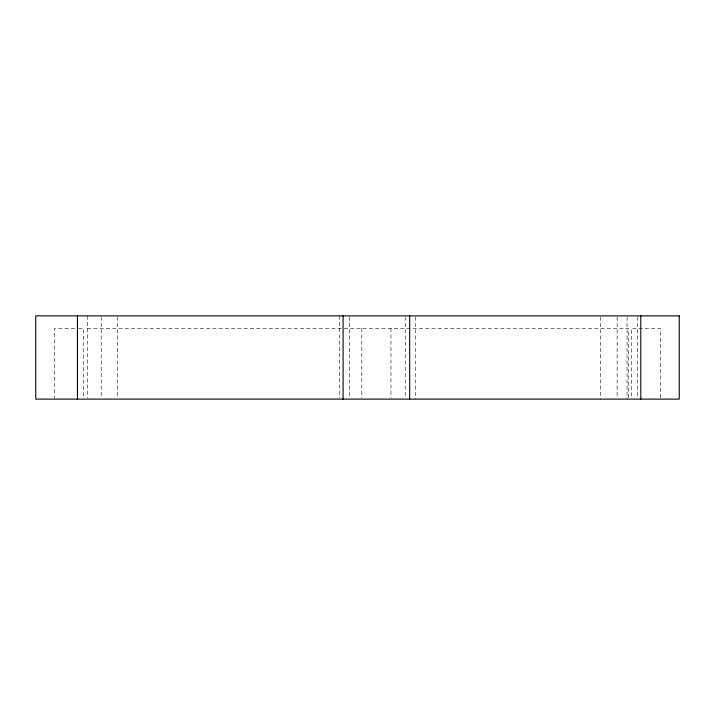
<?xml version="1.0" encoding="UTF-8"?>
<svg xmlns="http://www.w3.org/2000/svg" width="715" height="715" viewBox="0 0 715 715"><rect width="100%" height="100%" fill="white"/><g stroke="black" fill="none" stroke-linecap="round" stroke-linejoin="round"><path stroke-width="0.54" stroke-dasharray="3.58 2.68" d="M74.762 328.364L54.581 328.364L54.581 398.014M78.704 328.364L83.512 328.364L83.512 398.014M87.445 328.364L628.708 328.364L628.708 398.014M660.419 398.014L660.419 328.364L631.488 328.364L631.488 398.014M637.333 316.986L637.333 398.014M627.046 316.924L627.046 399.122M617.117 316.986L617.117 398.014M600.636 316.924L600.636 399.122M415.522 316.924L415.522 399.122M405.235 316.986L405.235 398.014M390.962 328.364L390.962 398.014M361.826 328.364L361.826 398.014M349.51 316.986L349.51 398.014M339.732 315.878L339.732 398.014M117.689 316.924L117.689 398.014M101.208 316.986L101.208 398.014M87.445 315.878L87.445 398.014"/><path stroke-width="1.07" d="M640.81 315.878L640.81 399.122M409.695 315.878L409.695 399.122M343.102 315.878L343.102 399.122M77.443 315.878L77.443 399.122M679.25 315.878L35.75 315.878L35.75 399.122L679.25 399.122L679.25 315.878"/></g></svg>
